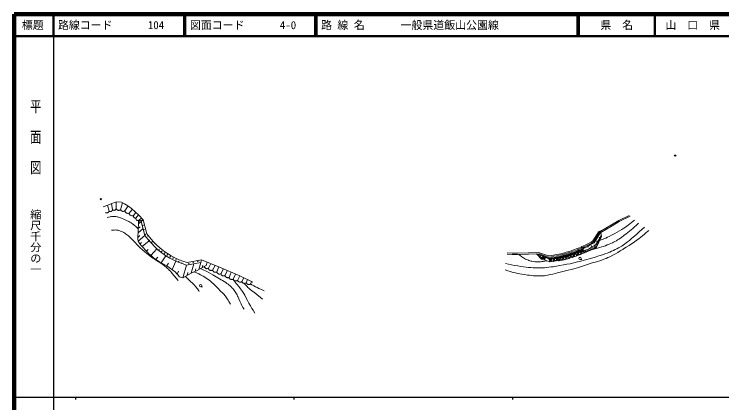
# Model space of a CAD drawing. Units: millimetres on the paper, with parts at other scales. Extents: x 40 to 680, y 20 to 380.
# Drawn here: x 40 to 363.7, y 202.4 to 380 of the extents above; entities that cross this region are included whole.
import ezdxf
from ezdxf.enums import TextEntityAlignment as Align

# ---------------------------------------------------------------- set-up
doc = ezdxf.new("R2010")
doc.units = ezdxf.units.MM
doc.header["$PDMODE"] = 32
doc.header["$PDSIZE"] = 0.5
for name, color, linetype, lineweight in [('M-BGD', 7, 'Continuous', 13), ('M-TTL', 2, 'Continuous', 140), ('M-TTL-BAND', 7, 'Continuous', 25), ('M-TTL-LINE', 7, 'Continuous', 50)]:
    doc.layers.add(name, color=color, linetype=linetype, lineweight=lineweight)
doc.layers.add('M-OTRS', color=6, linetype='Continuous')
doc.layers.add('M-TTL-TXT', color=7, linetype='Continuous')
doc.styles.add('@ＭＳ ゴシック', font='')
doc.styles.add('ＭＳ ゴシック', font='')
doc.styles.get('@ＭＳ ゴシック').set_extended_font_data('@MS Gothic')
doc.styles.get('ＭＳ ゴシック').set_extended_font_data('MS Gothic')

msp = doc.modelspace()

# ---------------------------------------------------------------- hatches: boundary and pattern name
at = {"layer": 'M-BGD'}
h = msp.add_hatch(dxfattribs=at)
h.set_pattern_fill('USER', color=256, style=0, pattern_type=2)
h.set_pattern_definition([(142.3056, (284.922, 266.846), (-0.61145, -0.79128), []), (52.3056, (284.922, 266.846), (-0.79128, 0.61145), [])])
h.paths.add_polyline_path([(284.922, 266.846), (284.744, 268.233), (285.899, 268.393), (286.987, 268.567), (288.398, 268.826), (289.494, 269.053), (290.362, 269.25), (291.127, 269.435), (292.084, 269.684), (292.908, 269.912), (293.653, 270.131), (294.405, 270.363), (295.195, 270.62), (295.971, 270.885), (296.776, 271.173), (297.589, 271.479), (298.44, 271.814), (299.058, 272.069), (299.828, 272.398), (300.234, 272.577), (300.92, 271.021), (300.505, 270.838), (299.715, 270.501), (299.075, 270.238), (298.2, 269.892), (297.362, 269.577), (296.532, 269.28), (295.733, 269.007), (294.918, 268.742), (294.143, 268.503), (293.374, 268.277), (292.525, 268.042), (291.541, 267.786), (290.75, 267.595), (289.854, 267.392), (289.046, 267.222), (288.986, 267.518), (288.667, 267.452), (287.224, 267.187), (286.104, 267.008)])

# ---------------------------------------------------------------- linework, layer by layer
for p, q in [((83.429, 289.943), (82.675, 292.681)), ((85.045, 290.534), (84.491, 293.451)), ((86.662, 291.125), (86.703, 294.106)), ((88.67, 290.655), (89.498, 293.89)), ((90.678, 290.184), (92.084, 292.419)), ((92.614, 289.081), (94.145, 290.838)), ((94.55, 287.977), (95.707, 289.414)), ((95.713, 286.82), (96.888, 288.25)), ((96.876, 285.664), (96.844, 284.152)), ((98.151, 285.232), (96.844, 284.152)), ((97.282, 285.247), (96.86, 284.898)), ((96.876, 285.664), (98.248, 286.852)), ((96.876, 285.664), (97.751, 285.727)), ((99.076, 285.997), (97.751, 285.727)), ((98.151, 285.232), (99.076, 285.997)), ((99.816, 278.824), (98.151, 285.232)), ((99.076, 285.997), (100.741, 279.588)), ((96.705, 281.712), (96.643, 277.158)), ((98.983, 282.028), (96.683, 280.127)), ((96.844, 284.152), (96.705, 281.712)), ((97.587, 282.82), (96.728, 282.109)), ((97.468, 278.829), (96.656, 278.158)), ((99.816, 278.824), (96.662, 276.217)), ((99.816, 278.824), (101.745, 276.489)), ((100.741, 279.588), (102.66, 277.266)), ((304.759, 276.364), (307.273, 280.325)), ((305.02, 275.914), (307.558, 279.913)), ((305.27, 275.481), (308.25, 280.176)), ((305.871, 274.443), (308.573, 278.7)), ((308.609, 278.392), (306.437, 273.474)), ((307.862, 280.88), (307.204, 280.426)), ((307.204, 280.426), (307.659, 279.768)), ((307.204, 280.426), (307.659, 279.768)), ((307.824, 280.672), (307.412, 280.388)), ((307.412, 280.388), (307.697, 279.976)), ((307.659, 279.768), (308.317, 280.222)), ((307.697, 279.976), (308.108, 280.26)), ((308.108, 280.26), (307.824, 280.672)), ((308.317, 280.222), (307.862, 280.88)), ((308.609, 278.392), (308.317, 280.222)), ((96.643, 277.158), (96.662, 276.217)), ((96.662, 276.217), (97.412, 275.104)), ((98.319, 275.632), (97.528, 274.979)), ((101.735, 276.501), (98.537, 273.858)), ((303.074, 275.43), (302.171, 274.961)), ((303.918, 275.888), (303.074, 275.43)), ((304.17, 275.434), (303.318, 274.971)), ((304.759, 276.364), (303.918, 275.888)), ((305.02, 275.914), (304.17, 275.434)), ((304.413, 274.996), (305.27, 275.481)), ((306.479, 275.4), (307.111, 274.999)), ((306.881, 276.034), (307.417, 275.693)), ((307.264, 275.346), (306.972, 275.532)), ((307.283, 276.667), (307.724, 276.387)), ((307.571, 276.04), (307.326, 276.195)), ((307.877, 276.734), (307.68, 276.859)), ((307.685, 277.3), (308.03, 277.081)), ((308.183, 277.428), (308.035, 277.522)), ((308.087, 277.933), (308.337, 277.775)), ((97.412, 275.104), (98.296, 274.152)), ((101.309, 272.493), (100.478, 271.693)), ((105.33, 272.769), (102.585, 269.691)), ((105.793, 272.363), (104.256, 273.768)), ((300.464, 274.133), (299.689, 273.779)), ((300.683, 273.661), (299.905, 273.306)), ((300.92, 271.021), (299.906, 273.306)), ((300.113, 272.851), (300.894, 273.208)), ((301.263, 274.51), (300.464, 274.133)), ((301.399, 272.12), (300.595, 271.752)), ((301.489, 274.042), (300.683, 273.661)), ((300.894, 273.208), (301.707, 273.592)), ((301.098, 271.979), (301.436, 271.24)), ((302.171, 274.961), (301.263, 274.51)), ((302.23, 272.512), (301.399, 272.12)), ((302.407, 274.497), (301.489, 274.042)), ((301.707, 273.592), (302.633, 274.051)), ((301.882, 272.345), (302.254, 271.564)), ((303.176, 272.981), (302.23, 272.512)), ((303.318, 274.971), (302.407, 274.497)), ((302.687, 271.742), (302.491, 272.143)), ((302.633, 274.051), (303.553, 274.529)), ((302.709, 272.748), (303.118, 271.924)), ((304.116, 273.469), (303.176, 272.981)), ((303.575, 272.121), (303.36, 272.544)), ((303.553, 274.529), (304.413, 274.996)), ((303.58, 273.19), (304.03, 272.322)), ((304.995, 273.947), (304.116, 273.469)), ((304.511, 272.541), (304.275, 272.985)), ((304.496, 273.675), (304.99, 272.764)), ((305.871, 274.443), (304.995, 273.947)), ((305.495, 273.006), (305.236, 273.472)), ((305.456, 274.207), (305.997, 273.253)), ((306.077, 274.767), (306.804, 274.306)), ((306.39, 273.45), (306.145, 273.874)), ((306.958, 274.653), (306.618, 274.868)), ((105.652, 268.924), (104.843, 267.865)), ((109.447, 269.622), (107.318, 266.349)), ((111.226, 268.54), (109.447, 269.622)), ((278.921, 270.484), (281.266, 268.015)), ((284.552, 268.512), (278.952, 270.486)), ((279.433, 270.316), (279.339, 270.048)), ((279.628, 269.74), (279.723, 270.009)), ((284.427, 269.523), (279.849, 271.137)), ((280.141, 270.067), (279.918, 269.434)), ((284.49, 269.008), (280.112, 270.551)), ((280.273, 269.06), (280.453, 269.57)), ((281.007, 269.761), (280.628, 268.687)), ((280.983, 268.313), (281.215, 268.97)), ((281.785, 269.487), (281.266, 268.015)), ((281.455, 267.948), (281.974, 269.421)), ((282.662, 268.367), (281.719, 268.699)), ((282.747, 268.607), (281.804, 268.94)), ((282.832, 268.848), (281.889, 269.18)), ((282.398, 267.616), (282.917, 269.088)), ((282.586, 267.549), (283.105, 269.022)), ((284.521, 268.204), (283.006, 268.739)), ((301.845, 271.4), (301.668, 271.781)), ((106.684, 266.671), (105.526, 267.369)), ((109.892, 265.038), (106.684, 266.671)), ((110.565, 266.267), (109.892, 265.038)), ((113.993, 267.134), (112.245, 263.273)), ((118.862, 265.361), (116.786, 266.014)), ((118.862, 265.361), (125.422, 266.533)), ((125.746, 267.689), (119.186, 266.516)), ((122.142, 265.947), (120.922, 261.595)), ((125.422, 266.533), (124.535, 263.368)), ((125.746, 267.689), (125.422, 266.533)), ((127.832, 265.161), (128.349, 266.637)), ((128.878, 263.865), (129.895, 266.011)), ((282.586, 267.549), (281.266, 268.015)), ((282.578, 268.126), (281.634, 268.459)), ((284.915, 266.899), (282.64, 267.701)), ((284.922, 266.846), (284.744, 268.233)), ((289.046, 267.222), (288.767, 268.594)), ((298.844, 267.831), (299.591, 267.831)), ((113.646, 262.222), (109.892, 265.038)), ((115.684, 260.023), (113.646, 262.222)), ((115.099, 262.598), (114.591, 261.203)), ((117.229, 259.535), (118.862, 265.36)), ((121.289, 261.798), (123.712, 262.939)), ((123.073, 263.711), (122.727, 262.475)), ((123.712, 262.939), (125.883, 264.071)), ((125.883, 264.071), (127.832, 265.161)), ((126.311, 265.333), (125.971, 264.12)), ((130.767, 263.041), (131.888, 265.205)), ((132.656, 262.217), (133.65, 264.492)), ((134.546, 261.393), (135.748, 263.604)), ((136.435, 260.569), (137.537, 262.839)), ((117.229, 259.535), (115.684, 260.023)), ((117.647, 259.787), (117.229, 259.535)), ((119.295, 260.693), (117.647, 259.787)), ((119.48, 262.007), (119.078, 260.574)), ((119.295, 260.693), (121.289, 261.798)), ((138.324, 259.745), (139.313, 262.081)), ((140.214, 258.921), (141.322, 261.223)), ((142.204, 258.37), (143.236, 260.404)), ((144.194, 257.818), (145.028, 259.546)), ((146.184, 257.266), (146.748, 258.723)), ((148.174, 256.714), (148.725, 257.776)), ((125.338, 255.401), (126.084, 255.401))]:
    msp.add_line(p, q, dxfattribs=at)
for points in [[(80.762, 291.895), (82.846, 292.752), (84.699, 293.539), (86.366, 294.072), (87.733, 294.211), (89.168, 294.049), (90.512, 293.4), (92.04, 292.451), (93.661, 291.27), (95.375, 289.741), (97.019, 288.12), (99.076, 285.997)], [(83.425, 289.942), (83.354, 289.774), (83.271, 289.624), (83.094, 289.431), (82.925, 289.319), (82.767, 289.248), (82.576, 289.196), (82.392, 289.184), (82.181, 289.198), (82, 289.255), (81.817, 289.354)], [(85.041, 290.533), (84.97, 290.365), (84.887, 290.215), (84.71, 290.022), (84.541, 289.91), (84.384, 289.839), (84.192, 289.787), (84.008, 289.775), (83.797, 289.789), (83.616, 289.846), (83.433, 289.945)], [(86.658, 291.124), (86.586, 290.956), (86.503, 290.806), (86.327, 290.613), (86.157, 290.501), (86, 290.43), (85.808, 290.378), (85.625, 290.366), (85.413, 290.38), (85.232, 290.437), (85.049, 290.536)], [(88.665, 290.656), (88.483, 290.534), (88.302, 290.439), (87.998, 290.362), (87.754, 290.361), (87.549, 290.393), (87.323, 290.467), (87.131, 290.576), (86.929, 290.729), (86.785, 290.906), (86.667, 291.124)], [(90.673, 290.185), (90.491, 290.064), (90.31, 289.969), (90.006, 289.892), (89.762, 289.891), (89.558, 289.922), (89.331, 289.997), (89.14, 290.105), (88.937, 290.258), (88.793, 290.435), (88.675, 290.654)], [(92.609, 289.083), (92.383, 289.013), (92.166, 288.97), (91.828, 288.984), (91.575, 289.058), (91.373, 289.153), (91.161, 289.3), (90.996, 289.471), (90.833, 289.692), (90.738, 289.919), (90.683, 290.182)], [(94.545, 287.98), (94.319, 287.91), (94.102, 287.867), (93.764, 287.88), (93.511, 287.954), (93.309, 288.05), (93.097, 288.196), (92.932, 288.367), (92.769, 288.588), (92.674, 288.815), (92.619, 289.078)], [(82.597, 287.024), (83.231, 287.201), (83.881, 287.362), (84.048, 287.397), (84.473, 287.473), (84.901, 287.529), (85.302, 287.562), (85.703, 287.574), (86.072, 287.565), (86.449, 287.536), (86.577, 287.521), (86.938, 287.464), (87.306, 287.386), (87.708, 287.277), (88.115, 287.147), (88.612, 286.962), (89.114, 286.754), (90.432, 286.153), (91.431, 285.689), (92.423, 285.207), (92.943, 284.932), (93.451, 284.641), (94.246, 284.122), (94.642, 283.824), (95.027, 283.51), (95.514, 283.081), (95.997, 282.629), (96.717, 281.926)], [(95.71, 286.823), (95.536, 286.817), (95.374, 286.828), (95.136, 286.903), (94.97, 287.004), (94.845, 287.111), (94.723, 287.256), (94.638, 287.409), (94.565, 287.597), (94.542, 287.777), (94.553, 287.974)], [(96.873, 285.667), (96.699, 285.66), (96.537, 285.671), (96.299, 285.746), (96.133, 285.847), (96.008, 285.954), (95.886, 286.099), (95.801, 286.252), (95.728, 286.441), (95.705, 286.62), (95.716, 286.817)], [(307.799, 276.558), (308.981, 277.019), (310.154, 277.499), (310.603, 277.694), (311.403, 278.058), (312.204, 278.446), (313.184, 278.945), (314.164, 279.468), (314.708, 279.765), (315.833, 280.393), (316.956, 281.044), (318.015, 281.685), (318.841, 282.208), (319.656, 282.749), (320.79, 283.547), (321.604, 284.158), (322.406, 284.784), (323.774, 285.885)], [(307.979, 280.711), (313.263, 283.776), (316.524, 285.761), (321.296, 288.082)], [(308.321, 280.216), (313.57, 283.26), (316.812, 285.234), (321.812, 287.687)], [(264.738, 266.034), (268.921, 265.23), (270.339, 264.982), (271.77, 264.753), (272.976, 264.578), (274.196, 264.422), (275.309, 264.299), (276.336, 264.205), (277.374, 264.129), (278.313, 264.081), (279.252, 264.052), (280.112, 264.045), (280.981, 264.058), (281.74, 264.088), (282.607, 264.144), (283.482, 264.221), (284.555, 264.338), (285.636, 264.477), (286.478, 264.595), (288.07, 264.841), (289.668, 265.108), (291.252, 265.394), (292.842, 265.7), (294.262, 265.991), (295.94, 266.364), (297.622, 266.759), (299.173, 267.142), (300.719, 267.546), (301.539, 267.768), (303.419, 268.314), (305.304, 268.883), (305.811, 269.037), (307.432, 269.546), (309.056, 270.077), (310.161, 270.457), (311.26, 270.857), (312.453, 271.322), (313.312, 271.682), (314.163, 272.06), (314.933, 272.424), (315.702, 272.809), (316.409, 273.185), (317.105, 273.578), (317.909, 274.064), (318.563, 274.486), (319.214, 274.93), (319.928, 275.443), (320.63, 275.972), (321.447, 276.616), (322.251, 277.276), (323.342, 278.203), (324.628, 279.33), (325.899, 280.47), (328.329, 282.693)], [(325.604, 284.453), (324.619, 283.529), (323.622, 282.621), (323.004, 282.084), (322.235, 281.446), (321.446, 280.818), (319.913, 279.628), (318.863, 278.812), (317.794, 278.006), (316.629, 277.199), (316.054, 276.841), (315.459, 276.495), (314.793, 276.131), (314.117, 275.786), (313.677, 275.571), (312.896, 275.209), (312.108, 274.866), (311.294, 274.533), (310.473, 274.219), (308.792, 273.639), (307.808, 273.336), (306.818, 273.052), (304.004, 272.311)], [(84.587, 281.262), (85.194, 281.331), (85.81, 281.38), (86.494, 281.386), (86.841, 281.361), (87.197, 281.314), (87.57, 281.244), (87.941, 281.153), (88.328, 281.038), (88.719, 280.899), (89.133, 280.73), (89.54, 280.543), (90.142, 280.225), (90.576, 279.968), (91.006, 279.689), (91.448, 279.378), (91.885, 279.045), (92.349, 278.665), (92.808, 278.264), (93.541, 277.572), (94.492, 276.593), (95.424, 275.606), (96.318, 274.67), (96.928, 274.05), (97.552, 273.444), (98.93, 272.183), (99.744, 271.476), (100.579, 270.778), (101.5, 270.027), (102.254, 269.42), (103.028, 268.823), (103.366, 268.576), (103.998, 268.139), (104.65, 267.712), (107.558, 265.872), (108.157, 265.457), (108.744, 265.026), (109.681, 264.28), (110.19, 263.834), (110.571, 263.468), (110.945, 263.08), (111.453, 262.516), (111.947, 261.937), (112.312, 261.499), (115.029, 258.252)], [(264.625, 263.187), (265.767, 262.793), (266.914, 262.419), (267.793, 262.159), (268.555, 261.959), (269.323, 261.778), (270.31, 261.57), (271.312, 261.38), (272.179, 261.226), (273.482, 261.006), (274.798, 260.805), (275.77, 260.674), (276.754, 260.563), (277.59, 260.487), (278.438, 260.43), (278.858, 260.411), (279.639, 260.391), (280.42, 260.392), (281.14, 260.412), (281.859, 260.453), (282.526, 260.51), (283.191, 260.587), (283.24, 260.593), (283.93, 260.699), (284.617, 260.825), (285.496, 261.011), (286.371, 261.216), (288.475, 261.75), (292.255, 262.69), (296.021, 263.648), (298.123, 264.245), (301.268, 265.289), (304.423, 266.315), (306.381, 266.889), (308.332, 267.481), (309.444, 267.867), (310.142, 268.14), (310.832, 268.431), (311.625, 268.789), (312.42, 269.171), (313.918, 269.937), (315.019, 270.528), (316.11, 271.137), (317.243, 271.793), (318.374, 272.471), (318.757, 272.706), (320.011, 273.506), (321.262, 274.329), (323.718, 275.993), (324.837, 276.768), (325.953, 277.565), (326.69, 278.115), (327.415, 278.681), (328.283, 279.402), (328.977, 280.018), (329.665, 280.656), (330.245, 281.205)], [(308.573, 278.7), (305.871, 274.443), (304.995, 273.947), (304.116, 273.469), (303.176, 272.981), (302.23, 272.512), (301.399, 272.12), (300.595, 271.752)], [(104.256, 273.768), (102.904, 275.159), (101.745, 276.489)], [(119.186, 266.516), (117.18, 267.148), (115.534, 267.775), (113.808, 268.544), (111.817, 269.585), (110.092, 270.634), (108.29, 271.895), (106.574, 273.274), (105.092, 274.63), (103.788, 275.972), (102.66, 277.266)], [(109.436, 269.629), (107.569, 270.935), (105.793, 272.363)], [(299.701, 273.784), (299.302, 273.609), (298.547, 273.286), (297.946, 273.039), (297.114, 272.711), (296.321, 272.412), (295.535, 272.131), (294.778, 271.872), (294.006, 271.621), (293.272, 271.395), (292.545, 271.182), (291.742, 270.959), (290.806, 270.716), (290.061, 270.535), (289.214, 270.343), (288.145, 270.121), (286.764, 269.868), (285.705, 269.699), (284.425, 269.524)], [(299.911, 273.309), (299.509, 273.132), (298.748, 272.806), (298.141, 272.556), (297.301, 272.225), (296.5, 271.924), (295.707, 271.64), (294.943, 271.379), (294.163, 271.126), (293.422, 270.897), (292.688, 270.681), (291.877, 270.456), (290.933, 270.211), (290.18, 270.029), (289.324, 269.835), (288.245, 269.611), (286.852, 269.356), (285.782, 269.184), (284.49, 269.008)], [(284.521, 268.204), (285.899, 268.393), (286.987, 268.567), (288.398, 268.826), (289.494, 269.053), (290.362, 269.25), (291.127, 269.435), (292.084, 269.684), (292.908, 269.912), (293.653, 270.131), (294.405, 270.363), (295.195, 270.62), (295.971, 270.885), (296.776, 271.173), (297.589, 271.479), (298.44, 271.814), (299.058, 272.069), (299.828, 272.398), (300.235, 272.577)], [(300.113, 272.851), (299.709, 272.673), (298.942, 272.345), (298.327, 272.093), (297.481, 271.759), (296.672, 271.455), (295.872, 271.168), (295.101, 270.904), (294.314, 270.649), (293.566, 270.418), (292.825, 270.201), (292.006, 269.973), (291.054, 269.726), (290.294, 269.542), (289.43, 269.346), (288.34, 269.12), (286.937, 268.863), (285.855, 268.69), (284.552, 268.512)], [(284.782, 267.937), (285.943, 268.096), (287.038, 268.271), (288.456, 268.531), (289.558, 268.76), (290.431, 268.958), (291.2, 269.144), (292.162, 269.394), (292.99, 269.624), (293.739, 269.843), (294.495, 270.077), (295.29, 270.335), (296.07, 270.601), (296.879, 270.891), (297.697, 271.199), (298.552, 271.536), (299.174, 271.792), (299.947, 272.123), (300.359, 272.304)], [(288.827, 268.302), (289.621, 268.467), (290.499, 268.666), (291.273, 268.853), (292.24, 269.104), (293.072, 269.335), (293.826, 269.556), (294.586, 269.791), (295.385, 270.05), (296.169, 270.318), (296.983, 270.61), (297.805, 270.919), (298.664, 271.258), (299.289, 271.515), (300.067, 271.847), (300.482, 272.031)], [(280.112, 270.551), (275.304, 270.28), (270.274, 270.16), (267.793, 270.191), (265.472, 270.384)], [(279.849, 271.137), (275.289, 270.88), (270.271, 270.76), (267.822, 270.79), (265.522, 270.982)], [(270.879, 270.175), (271.522, 269.67), (272.176, 269.182), (272.611, 268.883), (273.033, 268.616), (273.475, 268.361), (273.918, 268.129), (274.38, 267.91), (274.841, 267.714), (275.318, 267.532), (275.413, 267.499), (275.889, 267.344), (276.37, 267.209), (276.847, 267.096), (277.338, 267), (278.249, 266.876), (278.746, 266.839), (279.255, 266.821), (279.784, 266.823), (280.322, 266.845), (280.739, 266.876), (281.366, 266.944), (281.99, 267.031), (283.695, 267.329)], [(300.92, 271.021), (300.505, 270.838), (299.715, 270.501), (299.075, 270.238), (298.2, 269.892), (297.362, 269.577), (296.532, 269.28), (295.733, 269.007), (294.918, 268.742), (294.143, 268.503), (293.374, 268.277), (292.525, 268.042), (291.541, 267.786), (290.75, 267.595), (289.854, 267.392), (289.045, 267.224)], [(116.786, 266.014), (115.076, 266.666), (113.286, 267.463), (111.226, 268.54)], [(125.746, 267.689), (133.984, 264.357), (143.204, 260.419), (149.106, 257.594)], [(284.922, 266.846), (286.104, 267.008), (287.224, 267.187), (288.667, 267.452), (288.986, 267.518)], [(122.321, 262.284), (123.382, 261.816), (124.434, 261.33), (125.273, 260.91), (125.897, 260.573), (126.52, 260.213), (127.721, 259.455), (128.355, 259.022), (128.986, 258.567), (129.969, 257.802), (130.587, 257.281), (131.198, 256.738), (131.623, 256.346), (132.376, 255.618), (133.115, 254.875), (134.6, 253.337), (135.299, 252.606), (135.989, 251.854), (136.38, 251.401), (136.761, 250.927), (136.816, 250.856), (137.157, 250.391), (137.482, 249.914), (137.884, 249.282), (138.269, 248.639), (138.891, 247.551)], [(145.168, 245.181), (144.671, 246.013), (144.193, 246.854), (143.807, 247.595), (143.508, 248.236), (143.227, 248.885), (142.797, 249.916), (142.347, 250.941), (142.227, 251.194), (141.964, 251.714), (141.684, 252.225), (141.395, 252.709), (141.089, 253.182), (140.779, 253.627), (140.446, 254.067), (140.117, 254.471), (139.766, 254.869), (139.506, 255.145), (139.139, 255.511), (138.758, 255.862), (138.327, 256.232), (137.874, 256.594), (137.343, 256.99), (136.792, 257.376), (136.077, 257.846), (135.342, 258.306), (134.766, 258.656), (130.903, 260.894), (129.862, 261.506), (128.81, 262.101), (128.094, 262.474), (127.455, 262.779), (126.808, 263.065), (125.21, 263.72)], [(128.873, 263.867), (128.672, 263.781), (128.477, 263.72), (128.164, 263.699), (127.924, 263.741), (127.729, 263.81), (127.52, 263.923), (127.351, 264.064), (127.18, 264.251), (127.07, 264.451), (126.993, 264.687)], [(130.762, 263.043), (130.561, 262.957), (130.366, 262.896), (130.053, 262.875), (129.813, 262.917), (129.618, 262.986), (129.409, 263.099), (129.24, 263.24), (129.069, 263.428), (128.959, 263.627), (128.882, 263.863)], [(132.652, 262.219), (132.451, 262.133), (132.255, 262.072), (131.943, 262.051), (131.703, 262.093), (131.508, 262.162), (131.299, 262.275), (131.13, 262.416), (130.958, 262.604), (130.849, 262.803), (130.772, 263.039)], [(134.541, 261.395), (134.34, 261.309), (134.145, 261.248), (133.832, 261.227), (133.592, 261.269), (133.397, 261.338), (133.188, 261.451), (133.019, 261.592), (132.848, 261.78), (132.738, 261.979), (132.661, 262.215)], [(118.36, 260.179), (120.42, 258.209), (121.906, 256.724), (122.427, 256.181), (122.94, 255.618), (123.276, 255.221), (123.596, 254.812), (123.795, 254.537), (124.109, 254.063), (124.406, 253.578), (124.58, 253.285)], [(136.43, 260.571), (136.23, 260.485), (136.034, 260.424), (135.722, 260.403), (135.482, 260.445), (135.286, 260.514), (135.077, 260.627), (134.908, 260.768), (134.737, 260.956), (134.627, 261.155), (134.55, 261.391)], [(138.32, 259.747), (138.119, 259.661), (137.924, 259.6), (137.611, 259.579), (137.371, 259.622), (137.176, 259.69), (136.967, 259.803), (136.798, 259.945), (136.626, 260.132), (136.517, 260.331), (136.44, 260.567)], [(140.209, 258.923), (140.008, 258.837), (139.813, 258.776), (139.5, 258.755), (139.26, 258.798), (139.065, 258.866), (138.856, 258.979), (138.687, 259.121), (138.516, 259.308), (138.406, 259.507), (138.329, 259.743)], [(140.214, 258.921), (140.642, 258.187), (140.88, 257.831), (141.14, 257.479), (141.548, 256.975), (141.973, 256.482), (142.805, 255.518), (143.199, 255.026), (143.576, 254.521), (143.984, 253.941), (144.376, 253.348), (144.996, 252.344), (145.448, 251.579), (145.889, 250.795), (146.764, 249.155), (147.415, 247.917), (148.083, 246.689), (148.22, 246.445), (148.742, 245.558), (149.28, 244.68), (150.081, 243.412)], [(142.199, 258.371), (142.012, 258.257), (141.827, 258.169), (141.52, 258.104), (141.275, 258.113), (141.072, 258.153), (140.849, 258.236), (140.662, 258.353), (140.465, 258.514), (140.328, 258.697), (140.219, 258.92)], [(144.189, 257.819), (144.002, 257.705), (143.817, 257.617), (143.51, 257.552), (143.266, 257.561), (143.062, 257.601), (142.839, 257.685), (142.652, 257.801), (142.455, 257.962), (142.318, 258.145), (142.209, 258.368)], [(146.179, 257.267), (145.992, 257.153), (145.807, 257.065), (145.5, 257), (145.256, 257.009), (145.053, 257.049), (144.829, 257.133), (144.642, 257.249), (144.445, 257.411), (144.309, 257.593), (144.199, 257.816)], [(145.23, 257.019), (145.788, 256.379), (146.366, 255.746), (146.511, 255.595), (146.944, 255.168), (147.39, 254.755), (147.963, 254.257), (148.549, 253.773), (150.032, 252.613), (153.601, 249.847)], [(148.169, 256.716), (147.982, 256.601), (147.797, 256.513), (147.49, 256.449), (147.246, 256.457), (147.043, 256.498), (146.819, 256.581), (146.632, 256.697), (146.436, 256.859), (146.299, 257.041), (146.189, 257.265)], [(154.408, 253.623), (153.184, 254.145), (151.96, 254.689), (151.219, 255.039), (150.478, 255.411), (150.363, 255.471), (149.566, 255.907), (148.769, 256.365), (148.174, 256.714)]]:
    msp.add_lwpolyline(points, dxfattribs=at)
for centre, radius in [((98.907, 283.558), 0.1), ((99.44, 281.505), 0.1), ((99.974, 279.451), 0.1), ((101.267, 278.692), 0.1), ((101.8, 276.638), 0.1), ((103.093, 275.878), 0.1), ((104.387, 275.118), 0.1), ((306.579, 276.138), 0.1), ((307.716, 277.929), 0.1), ((106.213, 272.305), 0.1), ((302.515, 273.693), 0.1), ((303.979, 274.02), 0.1), ((305.443, 274.347), 0.1), ((107.506, 271.545), 0.1), ((108.8, 270.785), 0.1), ((110.093, 270.025), 0.1), ((111.386, 269.266), 0.1), ((298.844, 268.404), 0.574), ((112.679, 268.506), 0.1), ((113.973, 267.746), 0.1), ((115.266, 266.986), 0.1), ((116.559, 266.226), 0.1), ((119.906, 265.999), 0.1), ((121.959, 266.532), 0.1), ((124.012, 267.066), 0.1), ((125.338, 255.975), 0.574)]:
    msp.add_circle(centre, radius, dxfattribs=at)
for centre, radius, start, end in [((126.566, 297.036), 36.371, 218.99007, 234.65545), ((104.92, 273.065), 0.1, 2.539, 92.56481), ((282.123, 321.187), 53.551, 290.54082, 297.00361), ((301.051, 273.365), 0.1, 253.99746, 336.55933), ((118.612, 266.759), 0.1, 198.72746, 306.29491)]:
    msp.add_arc(centre, radius, start, end, dxfattribs=at)
at = {"layer": 'M-OTRS'}
for p in [(342.371, 315.346), (79.632, 295.464)]:
    msp.add_point(p, dxfattribs=at)
at = {"layer": 'M-TTL'}
for p, q in [((40, 380), (40, 20)), ((680, 380), (40, 380))]:
    msp.add_line(p, q, dxfattribs=at)
at = {"layer": 'M-TTL-BAND'}
for p, q in [((58, 370), (58, 20)), ((40, 205), (579, 205)), ((68, 205), (68, 204)), ((168, 205), (168, 204)), ((268, 205), (268, 204))]:
    msp.add_line(p, q, dxfattribs=at)
at = {"layer": 'M-TTL-LINE'}
for p, q in [((58, 380), (58, 370)), ((117.75, 380), (117.75, 370)), ((118.25, 380), (118.25, 370)), ((177.75, 380), (177.75, 370)), ((178.25, 380), (178.25, 370)), ((297.75, 380), (297.75, 370)), ((298.25, 380), (298.25, 370)), ((333, 380), (333, 370)), ((40, 370), (680, 370))]:
    msp.add_line(p, q, dxfattribs=at)

# ---------------------------------------------------------------- texts
at = {"layer": 'M-TTL-BAND', "style": '@ＭＳ ゴシック', "width": 1.4}
msp.add_text('平  面  図', height=3.666, rotation=270, dxfattribs=at).set_placement((49.777, 306.475), align=Align.MIDDLE_RIGHT)
at = {"layer": 'M-TTL-BAND', "style": '@ＭＳ ゴシック'}
msp.add_text('縮尺千分の一', height=3.666, rotation=270, dxfattribs=at).set_placement((49.777, 261.03), align=Align.MIDDLE_RIGHT)
at = {"layer": 'M-TTL-TXT', "style": 'ＭＳ ゴシック'}
for s, p in [('標題', (48.5, 375)), ('県\u3000名', (315.625, 375)), ('山\u3000口\u3000県', (350.375, 375))]:
    msp.add_text(s, height=3.666, dxfattribs=at).set_placement(p, align=Align.MIDDLE_CENTER)
for s, p in [('路線コード', (60, 375)), ('104', (101.142, 375)), ('図面コード', (120.38, 375)), ('4-0', (161.521, 375)), ('路 線 名', (180.38, 375)), ('一般県道飯山公園線', (216.734, 375))]:
    msp.add_text(s, height=3.666, dxfattribs=at).set_placement(p, align=Align.MIDDLE_LEFT)

doc.saveas('drawing.dxf')
